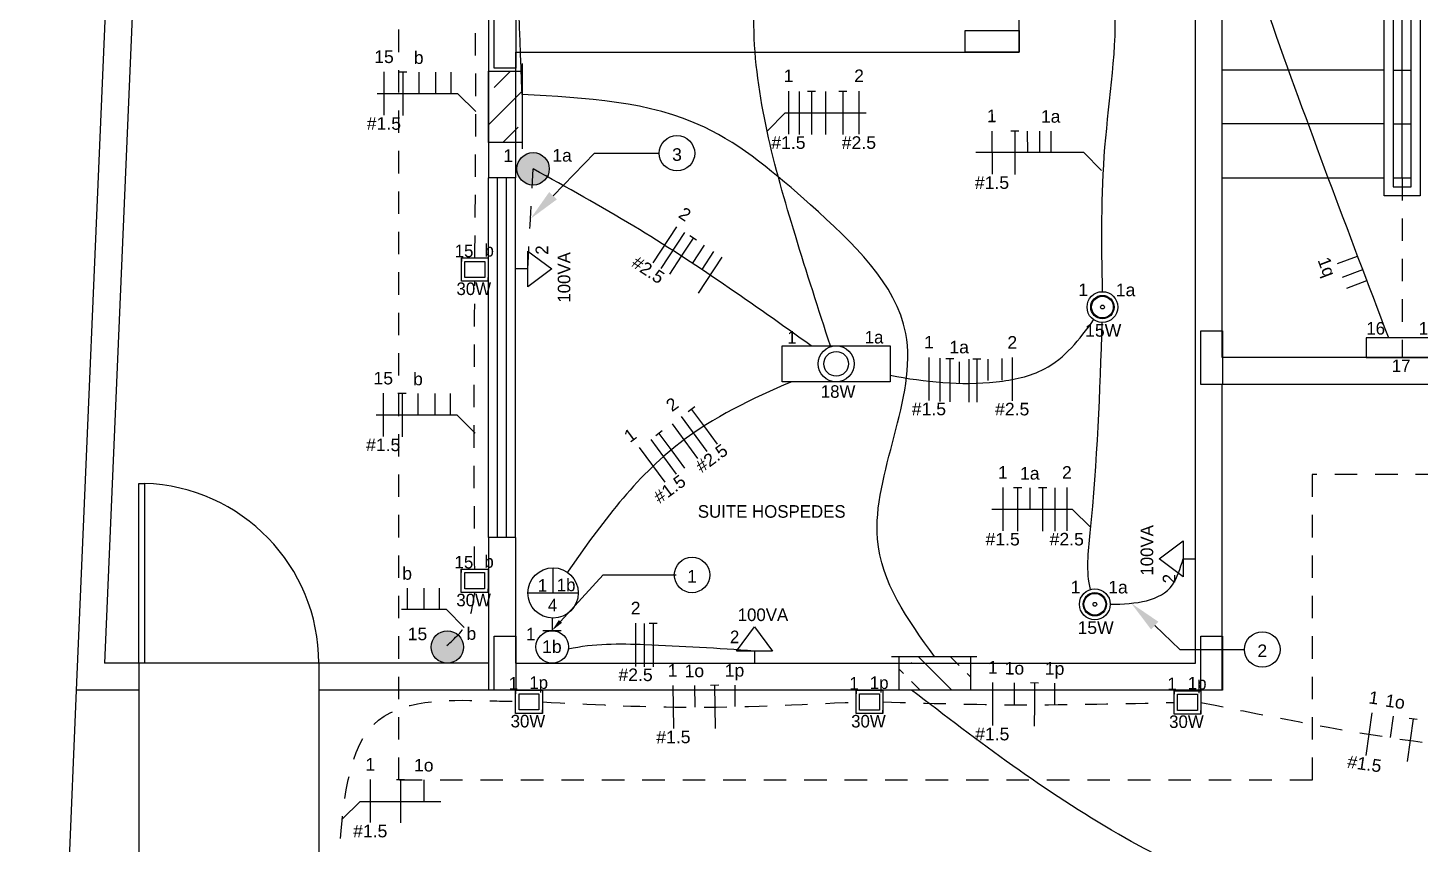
# Model space of a CAD drawing. Header units: metres. Extents: x 134.3 to 218.4, y -41.5 to 17.9.
# Drawn here: x 138.49 to 146.23, y -21.57 to -17.03 of the extents above; entities that cross this region are included whole.
import ezdxf
from ezdxf import colors
from ezdxf.entities.mleader import LeaderData, LeaderLine
from ezdxf.enums import TextEntityAlignment as Align
from ezdxf.math import Vec2, Vec3

# ---------------------------------------------------------------- set-up
doc = ezdxf.new("R2010")
doc.units = ezdxf.units.M
doc.header["$MEASUREMENT"] = 0
for name, pattern in [('DASHED2', [0.375, 0.25, -0.125]), ('HIDDEN', [9.524999999999999, 6.35, -3.175]), ('HIDDEN2', [0.1875, 0.125, -0.0625])]:
    doc.linetypes.add(name, pattern=pattern)
for name, color, linetype in [('A-ALVENARIA', 252, 'Continuous'), ('A-esquadrias', 253, 'Continuous'), ('A-projeção', 253, 'HIDDEN'), ('A-TEXTO', 7, 'Continuous'), ('DIAGRAMA UNIFILAR', 6, 'Continuous'), ('ELETRICA', 2, 'Continuous'), ('ELETRODUTO', 4, 'Continuous')]:
    doc.layers.add(name, color=color, linetype=linetype)
doc.styles.add('T1', font='arial.ttf')

# ---------------------------------------------------------------- blocks, each defined once
blk = doc.blocks.new('P12X30V')
at = {"layer": 'A-ALVENARIA'}
for p, q in [((-0.05999999999949068, 0.1500000000000909), (0.06000000000040018, 0.1500000000000909)), ((-0.05999999999949068, -0.1500000000000909), (-0.05999999999949068, 0.1500000000000909)), ((0.06000000000040018, 0.1500000000000909), (0.06000000000040018, -0.1500000000000909)), ((0.06000000000040018, -0.1500000000000909), (-0.05999999999949068, -0.1500000000000909))]:
    blk.add_line(p, q, dxfattribs=at)
blk = doc.blocks.new('ARANDELA ITAIM DIRETA')
at = {"layer": 'ELETRICA'}
for p, q in [((0.2000000000000171, 0.1100000000000003), (-0.1999999999999886, 0.1100000000000003)), ((-0.1999999999999886, 0.1100000000000003), (-0.1999999999999886, 0)), ((0.2000000000000171, 0), (0.2000000000000171, 0.1100000000000003)), ((-0.1999999999999886, 0), (0.2000000000000171, 0))]:
    blk.add_line(p, q, dxfattribs=at)
blk.add_attdef('RETORNO', text='', height=0.07).set_placement((0.19692346826286, 0.128156601265605), align=Align.RIGHT)
blk.add_attdef('CIRCUITO', (-0.1993045946244132, 0.128156601265605), '', height=0.07)
blk.add_attdef('POTENCIA', text='', height=0.07).set_placement((-0.005606448151752379, -0.0805733964682459), align=Align.CENTER)
blk = doc.blocks.new('REFLETOR HOLOFOTE')
at = {"layer": 'ELETRICA'}
for p, q in [((-0.07499999999998863, 0.1300000000000026), (0.07500000000001705, 0.1300000000000026)), ((-0.07499999999998863, 0), (-0.07499999999998863, 0.1300000000000026)), ((-0.07499999999998863, 0.1300000000000026), (-0.07499999999998863, 0.110000000000003)), ((-0.0549999999999784, 0.110000000000003), (0.05500000000000682, 0.110000000000003)), ((-0.0549999999999784, 0.02000000000000313), (-0.05500000000000682, 0.110000000000003)), ((0.05500000000000682, 0.110000000000003), (0.05500000000000682, 0.02000000000000313)), ((0.07500000000001705, 0.1300000000000026), (0.07500000000001705, 0)), ((0.07500000000001705, 0.1300000000000026), (0.07500000000001705, 0.110000000000003)), ((-0.07499999999998863, 0), (-0.07499999999998863, 0.02000000000000313)), ((0.07500000000001705, 0), (-0.07499999999998863, 0)), ((0.05500000000000682, 0.02000000000000313), (-0.0549999999999784, 0.02000000000000313)), ((0.07500000000001705, 0), (0.07500000000001705, 0.02000000000000313))]:
    blk.add_line(p, q, dxfattribs=at)
blk.add_attdef('RETORNO', text='', height=0.07).set_placement((0.106001681988777, 0.1371687631710776), align=Align.RIGHT)
blk.add_attdef('CIRCUITO', (-0.1120701437672267, 0.1334416269823738), '', height=0.07)
blk.add_attdef('POTENCIA', text='', height=0.07).set_placement((-0.005928180308698572, -0.07714158448719954), align=Align.CENTER)
blk = doc.blocks.new('TOMADA BAIXA')
at = {"layer": 'ELETRICA', "color": 3}
for p, q in [((-0.09974938848313286, 0.06773035395650595), (0.0002649934379519436, 0.2015772402855589)), ((0.0002649934379519436, 0.2015772402855589), (0.09974938848225179, 0.06773035395650595)), ((0.09974938848225179, 0.06773035395650595), (-0.09974938848313286, 0.06773035395650595)), ((0, 0.06773035395650595), (0, 0))]:
    blk.add_line(p, q, dxfattribs=at)
at = {"color": 3}
blk.add_attdef('POTENCIA', text='', height=0.07, dxfattribs=at).set_placement((0.04711942302499805, 0.2344579187453812), align=Align.CENTER)
blk.add_attdef('CIRCUITO', text='', height=0.07, dxfattribs=at).set_placement((-0.0844135197800382, 0.1113103546743834), align=Align.RIGHT)
blk = doc.blocks.new('ARANDELA PIPE')
blk.add_line((0.0754888453522881, 0.05796103639751499), (0.07550200720044646, 0.198855621875548))
at = {"layer": 'ELETRICA'}
for p, q in [((0.2154509174406912, 0.05783316117198022), (-0.06447325044886922, 0.05786247524746831)), ((0.1195050743717493, -0.1510229007232153), (0.01785753983933115, -0.1510229007232153)), ((0.06941862592316762, -0.08094460601774765), (0.06941862592316762, -0.1510229007232153))]:
    blk.add_line(p, q, dxfattribs=at)
blk.add_circle((0.0754889425990939, 0.05888965961832958), 0.1399659622569968, dxfattribs=at)
for tag, p in [('CIRCUITO', (0.0167018470271083, 0.0657455821969919)), ('RETORNO', (0.1478538591619802, 0.0686163668323748)), ('POTENCIA', (0.07268269619304513, -0.04364572888141849))]:
    blk.add_attdef(tag, text='', height=0.07).set_placement(p, align=Align.CENTER)
blk = doc.blocks.new('INTERRUPTOR SIMPLES UMA SEÇÃO')
at = {"layer": 'ELETRICA', "color": 3}
blk.add_circle((0.0579703026845948, -0.0001144189579748156), 0.09038497001393164, dxfattribs=at)
at = {"layer": 'ELETRICA', "color": 3, "style": 'T1'}
blk.add_attdef('CIRCUITO', text='', height=0.07, dxfattribs=at).set_placement((-0.03409850353836119, 0.03627445927574735), align=Align.RIGHT)
blk.add_attdef('RETORNO', text='', height=0.07, dxfattribs=at).set_placement((0.0562332305185671, -0.03342248578538387), align=Align.CENTER)
blk = doc.blocks.new('PANDORA 1C')
at = {"layer": 'ELETRICA'}
for centre, radius in [((-0.0004069373287336475, 8.39260115981233e-06), 0.08566511403198339), ((-0.0004069373287336475, 8.39260115981233e-06), 0.06507261782051077), ((-0.0004069373287336475, 8.39260115981233e-06), 0.06052334314590212), ((0, 0), 0.01058649644693766)]:
    blk.add_circle(centre, radius, dxfattribs=at)
at = {"style": 'T1'}
blk.add_attdef('CIRCUITO', text='', height=0.07, dxfattribs=at).set_placement((-0.0802396336511322, 0.06097256485399496), align=Align.RIGHT)
blk.add_attdef('RETORNO', (0.07402495489171601, 0.06046307500142578), '', height=0.07, dxfattribs=at)
blk.add_attdef('POTENCIA', text='', height=0.07, dxfattribs=at).set_placement((0.003957231896949853, -0.1648370230679106), align=Align.CENTER)
blk = doc.blocks.new('LUMINARIA PLAFON')
at = {"layer": 'ELETRICA'}
blk.add_lwpolyline([(-0.2999999999997272, 0.1000000000000227), (0.3000000000001819, 0.1000000000000227), (0.3000000000001819, -0.0999999999999659), (-0.2999999999997272, -0.0999999999999659), (-0.2999999999997272, 0.1000000000000227)], dxfattribs=at)
for radius in [0.0999999999999659, 0.06847652077635757]:
    blk.add_circle((0, 0), radius, dxfattribs=at)
blk.add_attdef('CIRCUITO', (-0.2721067512004853, 0.1123591866424747), '', height=0.07)
blk.add_attdef('RETORNO', text='', height=0.07).set_placement((0.2627090291817793, 0.1132126422061166), align=Align.RIGHT)
blk.add_attdef('POTENCIA', text='', height=0.07).set_placement((0.01066348969331088, -0.1890586066101363), align=Align.CENTER)
blk = doc.blocks.new('INTERRUTOR PARALELO')
h = blk.add_hatch(color=3)
h.dxf.hatch_style = 1
h.paths.add_polyline_path([(-0.08990432837336129, 0.05797033665575624, 1), (0.0900956716266387, 0.05797033665575624, 1)])
at = {"layer": 'ELETRICA', "color": 3}
blk.add_circle((9.567162663870477e-05, 0.05797033665575624), 0.09, dxfattribs=at)
at = {"color": 3, "style": 'T1'}
blk.add_attdef('CIRCUITO', text='', height=0.07, dxfattribs=at).set_placement((-0.1115316355115885, 0.0962458779891559), align=Align.RIGHT)
blk.add_attdef('RETORNO', (0.1066648341840718, 0.09808434907999902), '', height=0.07, dxfattribs=at)
blk = doc.blocks.new('APOIO UNIFILAR')
at = {"layer": 'DIAGRAMA UNIFILAR'}
for p, q in [((0, 0), (0.09899494936610154, 0.0989949493661122)), ((0.09899494936610154, 0.0989949493661122), (0.5489949493661186, 0.0989949493661122))]:
    blk.add_line(p, q, dxfattribs=at)
blk = doc.blocks.new('CONDUTOR FASE')
at = {"layer": 'DIAGRAMA UNIFILAR'}
blk.add_line((0, 0.1200000000000045), (0, -0.1200000000000045), dxfattribs=at)
blk = doc.blocks.new('CONDUTOR TERRA')
at = {"layer": 'DIAGRAMA UNIFILAR'}
for p, q in [((0.02250000000000796, 0.1200000000000045), (-0.02250000000000796, 0.1200000000000045)), ((0, 0.1200000000000045), (0, 0)), ((0, 0), (0, -0.1200000000000045))]:
    blk.add_line(p, q, dxfattribs=at)
blk = doc.blocks.new('RETORNO PARALELO INTERMEDIARIO')
at = {"layer": 'DIAGRAMA UNIFILAR'}
blk.add_line((0, 0.1200000000000045), (0, 0), dxfattribs=at)
blk = doc.blocks.new('RETORNO LAMPADA')
at = {"layer": 'DIAGRAMA UNIFILAR'}
blk.add_line((0, 0.1199999084725256), (0, -9.152747892926527e-08), dxfattribs=at)
at = {"layer": 'DIAGRAMA UNIFILAR', "style": 'T1'}
blk.add_attdef('RETORNO', text='', height=0.07, dxfattribs=at).set_placement((0.0001152021416939153, 0.1664967259077362), align=Align.CENTER)
blk = doc.blocks.new('FASE CIRCUITO')
blk.add_line((-0.0006595381719769478, 0.1217348390714454), (-0.0006595381719769478, -0.1182651609285637))
at = {"style": 'T1'}
blk.add_attdef('SEÇÃO', text='', height=0.07, dxfattribs=at).set_placement((-0.0009994579024756867, -0.2000321175484542), align=Align.CENTER)
at = {"layer": 'DIAGRAMA UNIFILAR', "style": 'T1'}
blk.add_attdef('CIRCUITO', text='', height=0.07, dxfattribs=at).set_placement((-0.0003894223512865835, 0.1712448159555833), align=Align.CENTER)
blk = doc.blocks.new('APOIO PEQUENO UNIFILAR')
at = {"layer": 'DIAGRAMA UNIFILAR'}
for p, q in [((0, 0), (0.09899494936610154, 0.0989949493661122)), ((0.09899494936610154, 0.0989949493661122), (0.34899494936613, 0.0989949493661122))]:
    blk.add_line(p, q, dxfattribs=at)
blk = doc.blocks.new('APOIO ESTENDIDO')
at = {"layer": 'DIAGRAMA UNIFILAR'}
for p, q in [((-0.02140556944197958, 0.02140556944197728), (0.07758937992412197, 0.1204005188080895)), ((0.07758937992412197, 0.1204005188080895), (0.6775893799241447, 0.1204005188080894))]:
    blk.add_line(p, q, dxfattribs=at)
blk = doc.blocks.new('detalhe')
at = {"layer": 'DIAGRAMA UNIFILAR'}
blk.add_circle((0.09863945285275122, 0), 0.09863945285276156, dxfattribs=at)
at = {"layer": 'DIAGRAMA UNIFILAR', "style": 'T1'}
blk.add_attdef('NUMERO', text='', height=0.07, dxfattribs=at).set_placement((0.09863945285275122, -0.04223514421899588), align=Align.CENTER)
blk = doc.blocks.new('TELECOM')
at = {"layer": 'ELETRICA'}
h = blk.add_hatch(dxfattribs=at)
h.set_pattern_fill('ANSI33', color=256)
h.set_pattern_definition([(45, (-139.9911988567435, 0.4929008362532414), (-0.1767766952966369, 0.1767766952966369), []), (45, (-139.8144221617435, 0.4929008362532414), (-0.1767766952966369, 0.1767766952966369), [0.125, -0.0625])])
h.paths.add_polyline_path([(0.1865528566807484, 0.3958203079729401), (0, 0.3958203079729401), (0, 5.551115123125783e-17), (0.1865528566807484, -1.110223024625157e-16)])
for p, q in [((0, 0), (0, 0.3958203079729401)), ((0, 0.3958203079729401), (0.1881856718966333, 0.3958203079729401)), ((0.1865528566807484, 0.4392261563915838), (0.1865528566807484, -0.0361720894997859)), ((0.1846171270064474, -5.551115123125783e-17), (0, 0))]:
    blk.add_line(p, q, dxfattribs=at)

msp = doc.modelspace()

# ---------------------------------------------------------------- linework, layer by layer
msp.add_point((143.4043233607272, -20.56504958995049, 0.284))
at = {"layer": 'A-ALVENARIA'}
for p, q in [((139.7721766298354, 2.956554743111724, 0.284), (138.7600015530615, -20.71504958995058, 0.284)), ((141.0525905256908, -13.91504958995051, 0.284), (141.0525905256904, -17.86504958995044, 0.284)), ((145.1323574371194, -18.86504958995056, 0.284), (145.1323574371194, -15.46504958995058, 0.284)), ((146.1323574371194, -17.86504958995056, 0.284), (146.1323574371199, -15.46504958995058, 0.284)), ((144.9823574371189, -20.56504958995049, 0.284), (144.9823574371193, -15.61504958995056, 0.284)), ((144.0025905256911, -17.16504958995051, 0.284), (144.0025905256911, -16.9400495899506, 0.284)), ((141.2025905256905, -17.16504958995051, 0.284), (141.2025905256909, -17.86504958995033, 0.284)), ((141.2025905256905, -17.16504958995051, 0.284), (144.0025905256911, -17.16504958995051, 0.284)), ((146.03235743712, -17.26504958995031, 0.284), (145.1323574371199, -17.26504958995031, 0.284)), ((146.0823574371188, -17.26504958995031, 0.284), (146.1823574371201, -17.26504958995031, 0.284)), ((146.03235743712, -17.56504958995038, 0.284), (145.1323574371199, -17.56504958995026, 0.284)), ((146.0823574371188, -17.56504958995038, 0.284), (146.1823574371201, -17.56504958995038, 0.284)), ((141.20259052569, -17.86504958995044, 0.284), (141.0525905256904, -17.86504958995044, 0.284)), ((145.1323574371203, -17.86504958995056, 0.284), (146.03235743712, -17.86504958995056, 0.284)), ((146.0823574371179, -17.86504958995067, 0.284), (146.1823574371192, -17.86504958995067, 0.284)), ((147.1323574371194, -18.86504958995056, 0.284), (145.1323574371194, -18.86504958995056, 0.284)), ((148.7823574371195, -19.01504958995054, 0.284), (145.132357437119, -19.01504958995054, 0.284)), ((145.1323574371185, -20.71504958995058, 0.284), (145.1323574371194, -19.01504958995054, 0.284)), ((141.0525905256908, -19.86504958995044, 0.284), (141.0525905256913, -20.71504958995047, 0.284)), ((141.20259052569, -19.86504958995044, 0.284), (141.0525905256899, -19.86504958995044, 0.284)), ((141.2025905256905, -19.86504958995033, 0.284), (141.2025905256905, -20.56504958995038, 0.284)), ((139.1086113156743, -20.5650495899506, 0.284), (138.9165524716045, -20.5650495899506, 0.284)), ((139.1086113156743, -20.56504958995049, 0.284), (138.9165524716045, -20.56504958995049, 0.284)), ((139.1086113156743, -20.5650495899506, 0.284), (139.1086113156743, -27.01504958995054, 0.284)), ((139.1086113156743, -20.56504958995049, 0.284), (139.1086113156743, -27.01504958995042, 0.284)), ((141.0525905256908, -20.5650495899506, 0.284), (140.1086113156748, -20.5650495899506, 0.284)), ((140.1086113156743, -20.56504958995072, 0.284), (140.1086113156743, -27.01504958995054, 0.284)), ((141.0525905256908, -20.56504958995049, 0.284), (140.1086113156748, -20.56504958995049, 0.284)), ((140.1086113156743, -20.5650495899506, 0.284), (140.1086113156743, -27.01504958995042, 0.284)), ((141.2025905256905, -20.56504958995049, 0.284), (144.9823574371193, -20.56504958995049, 0.284)), ((138.7600015530615, -20.71504958995058, 0.284), (138.4906196010001, -27.01504958995054, 0.284)), ((138.7600015530615, -20.71504958995047, 0.284), (138.4906196010001, -27.01504958995042, 0.284)), ((139.1086113156743, -20.71504958995058, 0.284), (138.7600015530615, -20.71504958995058, 0.284)), ((139.1086113156743, -20.71504958995047, 0.284), (138.7600015530615, -20.71504958995047, 0.284)), ((145.132357437119, -20.71504958995058, 0.284), (140.1086113156743, -20.71504958995058, 0.284)), ((145.132357437119, -20.71504958995047, 0.284), (140.1086113156743, -20.71504958995047, 0.284))]:
    msp.add_line(p, q, dxfattribs=at)
at = {"layer": 'A-ALVENARIA', "elevation": 0.284}
msp.add_lwpolyline([(154.9102648051461, -16.51504958995054), (154.1415440552427, 2.81110786192653), (139.9159017833535, 2.806600276819609), (138.9165524716045, -20.5650495899506)], dxfattribs=at)
at = {"layer": 'A-esquadrias'}
for p, q in [((141.0525905256895, -19.86504958995044, 0.284), (141.0525905256913, -17.86504958995044, 0.284)), ((141.1025905256901, -19.86504958995044, 0.284), (141.102590525691, -17.86504958995044, 0.284)), ((141.1525905256903, -19.86504958995044, 0.284), (141.1525905256908, -17.86504958995044, 0.284)), ((141.2025905256905, -19.86504958995044, 0.284), (141.20259052569, -17.86504958995044, 0.284)), ((139.1086113156743, -19.56504958995049, 0.284), (139.1386113156745, -19.56504958995049, 0.284)), ((139.1086113156743, -20.56504958995049, 0.284), (139.1086113156743, -19.56504958995049, 0.284)), ((139.1386113156745, -19.56504958995049, 0.284), (139.1386113156745, -20.56504958995049, 0.284)), ((140.1086113156743, -20.56504958995049, 0.284), (139.1086113156743, -20.56504958995049, 0.284))]:
    msp.add_line(p, q, dxfattribs=at)
at = {"layer": 'A-esquadrias', "elevation": 0.284}
msp.add_lwpolyline([(146.0823574371197, -15.46504958995058), (146.0823574371197, -17.91504958995063), (146.1823574371192, -17.91504958995063), (146.1823574371192, -15.46504958995058), (146.2323574371193, -15.46504958995058), (146.2323574371198, -17.96504958995058), (146.0323574371191, -17.96504958995058), (146.0323574371195, -15.46504958995058), (146.0823574371197, -15.46504958995058)], dxfattribs=at)
at = {"layer": 'A-esquadrias'}
msp.add_arc((139.1078016521596, -20.56538496355881, 0.284), 1.000809719706001, 0.01919994610384966, 88.23588580800566, dxfattribs=at)
at = {"layer": 'A-projeção', "linetype": 'HIDDEN2'}
msp.add_line((146.1323574371194, -17.86504958995056, 0.284), (146.1323574371194, -18.86504958995056, 0.284), dxfattribs=at)
at = {"layer": 'A-projeção', "linetype": 'HIDDEN2', "elevation": 0.284}
msp.add_lwpolyline([(153.2823574371204, -22.51504958995065), (148.1323574371226, -22.51504958995065), (148.1323574371226, -19.51504958995065), (145.632357437119, -19.51504958995065), (145.632357437119, -21.21504958995047), (140.5525905256899, -21.21504958995047), (140.5525905256899, -13.41504958995029), (140.7385923497376, -13.41504958995029), (140.7385923497376, -9.065049589950831), (153.2823574371204, -9.065049589950831)], dxfattribs=at)
at = {"layer": 'ELETRICA', "color": 3, "linetype": 'DASHED2'}
msp.add_spline([(139.421743968725, -27.22784243148828, 0.284), (146.6848528429527, -19.51504958995065, 0.284), (146.6823574371205, -16.36504958995047, 0.284), (147.9141161332415, -14.96257696415773, 0.284), (148.1385304546508, -14.72724254512944, 0.284), (148.6903764335608, -14.60254912827742)], degree=3, dxfattribs=at)
at = {"layer": 'ELETRODUTO', "color": 1}
for points in [[(141.2391433823712, -17.40172782006559, 0.2839999999999847), (141.2025905256911, -16.20349563079374, 0.2839999999999918), (141.2031990298737, -15.3528324658167, 0.284), (141.2666269932397, -14.17356979339885), (141.3549857896041, -13.27882747683608, 0.284), (141.3273736657402, -12.6920159793535), (141.3273736657402, -12.27637107659428, 0.284)], [(143.5318035433529, -20.52849673326972, 0.2839999999999998), (143.2147007381536, -19.8739504086129), (143.3721666568208, -18.73039243575155), (142.8419006810564, -18.01439863069706), (142.2533622084575, -17.5836369142921), (141.2391433823712, -17.40172782006559, 0.2839999999999847)], [(154.9588782964788, -28.63539066678675), (148.8409786854178, -23.86116580996983, 0.284), (146.9733535965615, -22.60486190388517, 0.284), (144.5548994382243, -21.51628563634333), (143.4043233607272, -20.71504958995058, 0.2839999999999999)]]:
    msp.add_spline(points, degree=3, dxfattribs=at)
at = {"layer": 'ELETRODUTO'}
msp.add_spline([(146.0559951284921, -18.75062126151067, 0.284), (145.3941884828234, -16.96504958995038, 0.284), (145.1869371000038, -15.96599181992454, 0.284), (145.1869462210696, -15.96583615112559, 0.284)], degree=3, dxfattribs=at)
for points, knots in [([(142.9529314081051, -18.79953419624354, 0.284), (142.8870400631512, -18.59617979777039, 0.284), (142.6999212030819, -18.0144755460385, 0.2839999999999999), (142.4768152825796, -17.20590652235608, 0.284), (142.5495777091969, -16.6028258338327, 0.284), (142.5778411863475, -16.39626794668847, 0.284)], [0.1054747253583841, 0.1054747253583841, 0.1054747253583841, 0.1054747253583841, 0.7488027780124629, 1.942232396274539, 2.563521212762204, 2.563521212762204, 2.563521212762204, 2.563521212762204]), ([(144.5310366883364, -16.86787775347355, 0.284), (144.5496922873224, -17.14292496527961, 0.284), (144.4524811383181, -17.68553832799266, 0.284), (144.4595583541207, -18.22967434776283, 0.284), (144.4641815496945, -18.49799016603176, 0.284)], [0.08550511086112408, 0.08550511086112408, 0.08550511086112408, 0.08550511086112408, 0.912773811309902, 1.717323981765614, 1.717323981765614, 1.717323981765614, 1.717323981765614]), ([(142.8463783935353, -18.79953419624418, 0.284), (142.5235593969666, -18.56767108298981, 0.284), (142.0233080769834, -18.21500532025594, 0.284), (141.4879632605043, -17.91858185585922, 0.2839999999999999), (141.3000700226773, -17.81454430327827, 0.284)], [0.1709806462643937, 0.1709806462643937, 0.1709806462643937, 0.1709806462643937, 1.361764358248165, 2.005710798394394, 2.005710798394394, 2.005710798394394, 2.005710798394394]), ([(143.285359356711, -18.96337550825221, 0.284), (143.4799074261995, -18.99963656828444, 0.284), (143.7678014940027, -19.03134121733419, 0.284), (144.1962645195182, -18.94192524951931, 0.284), (144.3387857283759, -18.76497886046026, 0.284), (144.4169431970684, -18.65409026012858, 0.284)], [0.3044558769107847, 0.3044558769107847, 0.3044558769107847, 0.3044558769107847, 0.8954549141422252, 1.173408865101266, 1.562765931507527, 1.562765931507527, 1.562765931507527, 1.562765931507527]), ([(144.4629532811622, -18.66926373133012, 0.284), (144.4505365969401, -19.0559870079052, 0.2839999999999999), (144.4324950209086, -19.54771948198325, 0.284), (144.372358995985, -20.05432957842653, 0.284), (144.3976356758237, -20.15565951111247, 0.2839999999999999)], [0.0864826014417331, 0.0864826014417331, 0.0864826014417331, 0.0864826014417331, 1.258224213416979, 1.57395323142649, 1.57395323142649, 1.57395323142649, 1.573953231426523]), ([(142.7383812404255, -18.99953419624397, 0.284), (142.5157123488497, -19.09301031681455, 0.284), (142.0128984565973, -19.33621507234681, 0.284), (141.6767845813295, -19.79019342993669, 0.284), (141.4909515613844, -20.05916905872311, 0.284)], [0.2609888850229046, 0.2609888850229046, 0.2609888850229046, 0.2609888850229046, 0.9731935724713571, 1.930243038688509, 1.930243038688509, 1.930243038688509, 1.930243038688509]), ([(144.5091181666929, -20.23737109546411, 0.284), (144.6543187051218, -20.23576196619435, 0.284), (144.8448069387298, -20.21540363527255, 0.284), (144.8987002839446, -20.03702224770715, 0.284), (144.9146270831624, -19.98430619282824, 0.284)], [0.07217610117049131, 0.07217610117049131, 0.07217610117049131, 0.07217610117049131, 0.4445506455214808, 0.600760130634531, 0.600760130634531, 0.600760130634531, 0.600760130634531]), ([(142.5310066517722, -20.49731923599398, 0.284), (142.327596825404, -20.48323427551942, 0.284), (141.981470252075, -20.46131005348217, 0.284), (141.637422224634, -20.45504596643971, 0.2839999999999999), (141.4956239164026, -20.4874692450329, 0.284)], [0, 0, 0, 0, 0.6104053080566058, 1.038678914346281, 1.038678914346281, 1.038678914346281, 1.038678914346281])]:
    msp.add_open_spline(points, degree=3, knots=knots, dxfattribs=at)
at = {"layer": 'ELETRODUTO', "linetype": 'HIDDEN2'}
for points in [[(140.9760930990285, -18.30967386060947, 0.284), (140.9810819021012, -17.44595785088471, 0.284), (140.9766629256715, -16.68275968956203, 0.284)], [(141.2703208796466, -18.37146153532154, 0.284), (141.3000700226773, -17.81454430327827, 0.284)], [(140.9752726334654, -20.04132866374459, 0.284), (140.9726908039933, -19.44812729195928, 0.284), (140.9760930990285, -18.43967386060947, 0.284)], [(140.8206114151529, -20.46679998572983, 0.284), (140.9349690169022, -20.33624549783121, 0.284), (140.9752726334654, -20.17132866374459, 0.284)], [(141.3522440063999, -20.78022112350586, 0.284), (142.1386736845758, -20.80984582668039, 0.284), (143.0955744144727, -20.78061362579643, 0.284)], [(143.2455744144727, -20.78061362579643, 0.284), (144.0039537385459, -20.79635865709238, 0.284), (144.8637288202277, -20.78317397691739, 0.284)]]:
    msp.add_spline(points, degree=3, dxfattribs=at)
for points, knots in [([(140.2076320726629, -21.76505268954847, 0.284), (140.2373280633284, -21.51146913713293, 0.284), (140.2373864075912, -20.77324600068043, 0.284), (140.8318134297913, -20.76738601772699, 0.2839999999999999), (141.0879646734579, -20.77519930050204, 0.284), (141.2022440063999, -20.777074838282, 0.284)], [0.08088213684670796, 0.08088213684670796, 0.08088213684670796, 0.08088213684670796, 0.8062716177666981, 1.46064082625563, 1.611631327759563, 1.611631327759563, 1.611631327759563, 1.611631327759563]), ([(145.0137288202277, -20.78317397691739, 0.284), (145.4324749994583, -20.86790450175653, 0.2839999999999999), (146.1266107304433, -21.00835828429378, 0.284), (146.831732818717, -21.06951534055773, 0.284), (147.1116413408629, -21.09262182194374, 0.284)], [0, 0, 0, 0, 1.280223357774668, 2.12216569451649, 2.12216569451649, 2.12216569451649, 2.12216569451649])]:
    msp.add_open_spline(points, degree=3, knots=knots, dxfattribs=at)

# ---------------------------------------------------------------- block references
at = {"layer": 'A-ALVENARIA'}
for p in [(141.1431990298769, -17.1050495892141, 0.284), (145.0729659413145, -18.86504958921341, 0.284), (141.1431990298851, -20.56504958921414, 0.284), (145.0729659413136, -20.56504958921414, 0.284)]:
    msp.add_blockref('P12X30V', p, dxfattribs=at)
at = {"layer": 'A-ALVENARIA', "rotation": 269.9999999999999}
msp.add_blockref('P12X30V', (143.8531990298843, -17.1050495892141, 0.284), dxfattribs=at)
at = {"layer": 'DIAGRAMA UNIFILAR'}
for name, p, values in [('FASE CIRCUITO', (140.4713759168539, -17.39722313430507, 0.2839999999999999), {'CIRCUITO': '15', 'SEÇÃO': '#1.5'}), ('RETORNO LAMPADA', (140.6638207553069, -17.39722313430507, 0.2839999999999999), {'RETORNO': 'b'}), ('FASE CIRCUITO', (142.7208187120501, -17.50347267087724, 0.284), {'CIRCUITO': '1', 'SEÇÃO': '#1.5'}), ('FASE CIRCUITO', (143.1126029143846, -17.50347267087724, 0.284), {'CIRCUITO': '2', 'SEÇÃO': '#2.5'}), ('detalhe', (142.0013784638128, -17.7278472231914, 0.284), {'NUMERO': '3'}), ('FASE CIRCUITO', (143.5019039015361, -18.98533570577612, 0.284), {'CIRCUITO': '1', 'SEÇÃO': '#1.5'}), ('RETORNO LAMPADA', (143.6689089935321, -19.00766828914933, 0.284), {'RETORNO': '1a'}), ('FASE CIRCUITO', (143.9648953667584, -18.98641736716976, 0.284), {'CIRCUITO': '2', 'SEÇÃO': '#2.5'}), ('FASE CIRCUITO', (140.4673140491749, -19.18531319094726, 0.284), {'CIRCUITO': '15', 'SEÇÃO': '#1.5'}), ('RETORNO LAMPADA', (140.6597588876279, -19.18531319094726, 0.284), {'RETORNO': 'b'}), ('FASE CIRCUITO', (143.9120624426086, -19.71007238816691, 0.284), {'CIRCUITO': '1', 'SEÇÃO': '#1.5'}), ('RETORNO LAMPADA', (144.061584246512, -19.71007238816691, 0.284), {'RETORNO': '1a'}), ('FASE CIRCUITO', (144.2683452164187, -19.71007238816691, 0.284), {'CIRCUITO': '2', 'SEÇÃO': '#2.5'}), ('RETORNO LAMPADA', (140.5994440662525, -20.26716497255059, 0.284), {'RETORNO': 'b'}), ('FASE CIRCUITO', (141.8705997496876, -20.46466109397496, 0.2839999999999999), {'CIRCUITO': '2', 'SEÇÃO': '#2.5'}), ('FASE CIRCUITO', (140.3953646529208, -21.33400988013818, 0.284), {'CIRCUITO': '1', 'SEÇÃO': '#1.5'}), ('RETORNO LAMPADA', (140.6920133220242, -21.33400988013818, 0.284), {'RETORNO': '1o'})]:
    msp.add_blockref(name, p, dxfattribs=at).add_auto_attribs(values)
for name, p in [('TELECOM', (141.0525905256904, -17.66713943596397, 0.284)), ('CONDUTOR TERRA', (140.5752976860253, -17.39722313430507, 0.2839999999999999)), ('RETORNO PARALELO INTERMEDIARIO', (140.7570788498788, -17.39722313430507, 0.2839999999999999)), ('RETORNO PARALELO INTERMEDIARIO', (140.8428902227247, -17.39722313430507, 0.2839999999999999)), ('CONDUTOR TERRA', (140.5712358183463, -19.18531319094726, 0.284)), ('RETORNO PARALELO INTERMEDIARIO', (140.7530169821998, -19.18531319094726, 0.284)), ('RETORNO PARALELO INTERMEDIARIO', (140.8388283550457, -19.18531319094726, 0.284)), ('RETORNO PARALELO INTERMEDIARIO', (140.6927021608244, -20.26716497255059, 0.284)), ('RETORNO PARALELO INTERMEDIARIO', (140.7785135336703, -20.26716497255059, 0.284)), ('CONDUTOR TERRA', (140.5627239535578, -21.33400988013818, 0.284)), ('APOIO UNIFILAR', (140.2387290041917, -21.4330048295043, 0.284))]:
    msp.add_blockref(name, p, dxfattribs=at)
at = {"layer": 'DIAGRAMA UNIFILAR', "xscale": -1}
for name, p in [('APOIO UNIFILAR', (140.9810737992449, -17.49621808367117, 0.2839999999999999)), ('APOIO ESTENDIDO', (144.4398162743644, -17.84492573453619, 0.284)), ('APOIO UNIFILAR', (140.9770119315659, -19.28430814031336, 0.284)), ('APOIO PEQUENO UNIFILAR', (140.9166971101905, -20.36615992191669, 0.284))]:
    msp.add_blockref(name, p, dxfattribs=at)
at = {"layer": 'DIAGRAMA UNIFILAR'}
for name, p, rotation, values in [('FASE CIRCUITO', (143.8517962350827, -17.72625653917182, 0.284), 0.3033014397901374, {'CIRCUITO': '1', 'SEÇÃO': '#1.5'}), ('RETORNO LAMPADA', (144.1788696700078, -17.72452512420189, 0.284), 0.3033014397901374, {'RETORNO': '1a'}), ('FASE CIRCUITO', (142.0314315604693, -18.23957719358321, 0.2839999999999999), 326.6748753539973, {'CIRCUITO': '2', 'SEÇÃO': '#2.5'}), ('FASE CIRCUITO', (142.1957617537382, -19.29104008900302, 0.284), 36.32918490260554, {'CIRCUITO': '2', 'SEÇÃO': '#2.5'}), ('FASE CIRCUITO', (141.9621922514106, -19.4627971861464, 0.284), 36.32918490260554, {'CIRCUITO': '1', 'SEÇÃO': '#1.5'}), ('FASE CIRCUITO', (142.0789365096355, -20.8109471714837, 0.284), 0.730613829241285, {'CIRCUITO': '1', 'SEÇÃO': '#1.5'}), ('RETORNO LAMPADA', (142.1988266262811, -20.80941829578057, 0.284), 0.730613829241285, {'RETORNO': '1o'}), ('RETORNO LAMPADA', (142.4223510436569, -20.80656784354694, 0.284), 0.730613829241285, {'RETORNO': '1p'}), ('FASE CIRCUITO', (143.855152461614, -20.79393857081321, 0.2839999999999999), 359.667019408585, {'CIRCUITO': '1', 'SEÇÃO': '#1.5'}), ('RETORNO LAMPADA', (143.9750503014199, -20.79463537786295, 0.2839999999999999), 359.667019408585, {'RETORNO': '1o'}), ('RETORNO LAMPADA', (144.1985891179388, -20.79593451238858, 0.2839999999999999), 359.667019408585, {'RETORNO': '1p'}), ('FASE CIRCUITO', (145.9465868774527, -20.96158920635505, 0.284), 352.0242767375753, {'CIRCUITO': '1', 'SEÇÃO': '#1.5'}), ('RETORNO LAMPADA', (146.0653269445132, -20.97822573257513, 0.284), 352.0242767375753, {'RETORNO': '1o'})]:
    msp.add_blockref(name, p, dxfattribs=dict(at, rotation=rotation)).add_auto_attribs(values)
ref = msp.add_blockref('RETORNO LAMPADA', (145.8847595329686, -18.29967120585508, 0.284), dxfattribs=dict(at, rotation=110.7457078439444))
ref.add_attrib('RETORNO', '1q', dxfattribs={"height": 0.07000000000000002, "rotation": 290.7457078439444, "style": 'T1'}).set_placement((145.6801764536571, -18.37315955739291, 0.284), align=Align.CENTER)
for name, p, rotation in [('RETORNO PARALELO INTERMEDIARIO', (145.913180314237, -18.37470354072985, 0.284), 110.7457078439444), ('RETORNO PARALELO INTERMEDIARIO', (145.9362970645311, -18.43573295905941, 0.284), 110.7457078439444), ('CONDUTOR TERRA', (142.3109282535034, -20.80798874129404, 0.284), 0.730613829241285), ('CONDUTOR TERRA', (144.0871591500787, -20.7952869178424, 0.2839999999999999), 359.667019408585), ('CONDUTOR TERRA', (146.1763532334718, -20.99378149073752, 0.284), 352.0242767375753)]:
    msp.add_blockref(name, p, dxfattribs=dict(at, rotation=rotation))
at = {"layer": 'DIAGRAMA UNIFILAR', "color": 7, "true_color": 0xffffff}
for p, values in [((142.0851915351437, -20.07432923252645, 0.284), {'NUMERO': '1'}), ((145.2560388250272, -20.48877731777662, 0.284), {'NUMERO': '2'})]:
    msp.add_blockref('detalhe', p, dxfattribs=at).add_auto_attribs(values)
at = {"layer": 'ELETRICA'}
for name, p in [('CONDUTOR FASE', (142.7785662490618, -17.50347267087724, 0.284)), ('CONDUTOR TERRA', (142.8479753271886, -17.50347267087724, 0.284)), ('CONDUTOR FASE', (142.9266981901156, -17.50347267087724, 0.284)), ('CONDUTOR TERRA', (143.0219734305974, -17.50347267087724, 0.284)), ('APOIO UNIFILAR', (142.6027032407495, -17.60246762024337, 0.284)), ('LUMINARIA PLAFON', (142.9853593567108, -18.89953419624356, 0.284)), ('CONDUTOR FASE', (143.5608528733044, -18.98832092937905, 0.284)), ('CONDUTOR TERRA', (143.617853725279, -18.9907522946965, 0.284)), ('CONDUTOR FASE', (143.7226803720449, -18.99344409920786, 0.284)), ('CONDUTOR TERRA', (143.7675862350394, -18.99367016191177, 0.284)), ('RETORNO PARALELO INTERMEDIARIO', (143.8283071894659, -18.99288268428017, 0.284)), ('RETORNO PARALELO INTERMEDIARIO', (143.9068139335617, -18.98970271022758, 0.284)), ('CONDUTOR TERRA', (143.994306691581, -19.71007238816691, 0.284)), ('CONDUTOR TERRA', (144.1331945581238, -19.71007238816691, 0.284)), ('CONDUTOR FASE', (144.201774906739, -19.71007238816691, 0.284)), ('CONDUTOR FASE', (141.9172141991021, -20.46466109397496, 0.2839999999999999)), ('CONDUTOR TERRA', (141.9674918175493, -20.46466109397496, 0.2839999999999999))]:
    msp.add_blockref(name, p, dxfattribs=at)
for name, p, rotation in [('CONDUTOR TERRA', (143.9786831080636, -17.72558484343653, 0.284), 0.3033014397901374), ('RETORNO PARALELO INTERMEDIARIO', (144.0482093699486, -17.72521679517034, 0.284), 0.3033014397901374), ('RETORNO PARALELO INTERMEDIARIO', (144.1158334937872, -17.72485881617284, 0.284), 0.3033014397901374), ('CONDUTOR FASE', (142.075704385234, -18.26868680262321, 0.2839999999999999), 326.6748753539973), ('CONDUTOR TERRA', (142.1235189415022, -18.30012511826686, 0.2839999999999999), 326.6748753539973), ('RETORNO PARALELO INTERMEDIARIO', (142.1847773418898, -18.34040283027594, 0.2839999999999999), 326.6748753539973), ('CONDUTOR FASE', (142.2841458249007, -18.40573811680265, 0.2839999999999999), 326.6748753539973), ('RETORNO PARALELO INTERMEDIARIO', (142.2375289019162, -18.37508725117709, 0.2839999999999999), 326.6748753539973), ('CONDUTOR TERRA', (142.2522466048222, -19.24950352725975, 0.284), 36.32918490260554), ('CONDUTOR TERRA', (142.0708707191706, -19.3828796542836, 0.284), 36.32918490260554), ('CONDUTOR FASE', (142.1435183904304, -19.32945764068391, 0.284), 36.32918490260554), ('CONDUTOR FASE', (142.0253431311183, -19.41635870992175, 0.284), 36.32918490260554)]:
    msp.add_blockref(name, p, dxfattribs=dict(at, rotation=rotation))
for name, p, values in [('INTERRUTOR PARALELO', (141.2999743510507, -17.87251463993402, 0.284), {'CIRCUITO': '1', 'RETORNO': '1a'}), ('REFLETOR HOLOFOTE', (140.9760930990285, -18.43967386060947, 0.284), {'CIRCUITO': '15', 'RETORNO': 'b', 'POTENCIA': '30W'}), ('PANDORA 1C', (144.4660899681585, -18.58365051317287, 0.284), {'CIRCUITO': '1', 'RETORNO': '1a', 'POTENCIA': '15W'}), ('LUMINARIA PLAFON', (142.9853593567108, -18.89953419624356, 0.284), {'CIRCUITO': '1', 'RETORNO': '1a', 'POTENCIA': '18W'}), ('ARANDELA ITAIM DIRETA', (146.1323574371194, -18.86504958995056, 0.284), {'CIRCUITO': '16', 'RETORNO': '1q', 'POTENCIA': '17'}), ('REFLETOR HOLOFOTE', (140.9752726334654, -20.17132866374459, 0.284), {'CIRCUITO': '15', 'RETORNO': 'b', 'POTENCIA': '30W'}), ('ARANDELA PIPE', (141.3357745378936, -20.2331251354853, 0.284), {'CIRCUITO': '1', 'RETORNO': '1b', 'POTENCIA': '4'}), ('PANDORA 1C', (144.4238599950445, -20.23735005938036, 0.284), {'CIRCUITO': '1', 'RETORNO': '1a', 'POTENCIA': '15W'}), ('TOMADA BAIXA', (142.5310066517722, -20.56504958995049, 0.284), {'POTENCIA': '100VA', 'CIRCUITO': '2'}), ('INTERRUTOR PARALELO', (140.8228813432038, -20.53323104886758, 0.284), {'CIRCUITO': '15', 'RETORNO': 'b'}), ('INTERRUPTOR SIMPLES UMA SEÇÃO', (141.348199939337, -20.47441330591232, 0.284), {'RETORNO': '1b', 'CIRCUITO': '1'}), ('REFLETOR HOLOFOTE', (141.2772440063999, -20.84522112350587, 0.284), {'CIRCUITO': '1', 'RETORNO': '1p', 'POTENCIA': '30W'}), ('REFLETOR HOLOFOTE', (143.1705744144726, -20.84561362579643, 0.284), {'CIRCUITO': '1', 'RETORNO': '1p', 'POTENCIA': '30W'}), ('REFLETOR HOLOFOTE', (144.9387288202277, -20.84817397691739, 0.284), {'CIRCUITO': '1', 'RETORNO': '1p', 'POTENCIA': '30W'})]:
    msp.add_blockref(name, p, dxfattribs=at).add_auto_attribs(values)
ref = msp.add_blockref('TOMADA BAIXA', (141.2025905256901, -18.37146153532154, 0.284), dxfattribs=dict(at, rotation=269.9999999999999))
ref.add_attrib('POTENCIA', '100VA', dxfattribs={"layer": '0', "color": 3, "height": 0.07, "rotation": 449.9999999999999}).set_placement((141.5070484444355, -18.41858095834652, 0.284), align=Align.CENTER)
ref.add_attrib('CIRCUITO', '2', dxfattribs={"layer": '0', "color": 3, "height": 0.07, "rotation": 449.9999999999999}).set_placement((141.3839008803645, -18.24038134887482, 0.284), align=Align.RIGHT)
at = {"layer": 'ELETRICA', "xscale": -1}
msp.add_blockref('APOIO UNIFILAR', (144.3990800203839, -19.80906733753302, 0.284), dxfattribs=at)
at = {"layer": 'ELETRICA', "rotation": 90}
msp.add_blockref('TOMADA BAIXA', (144.9823574371189, -19.9843061928278, 0.284), dxfattribs=at).add_auto_attribs({'POTENCIA': '100VA', 'CIRCUITO': '2'})
at = {"layer": 'ELETRODUTO', "rotation": 90}
msp.add_blockref('TELECOM', (143.7315811001399, -20.71504958995047, 0.2839999999999998), dxfattribs=at)

# ---------------------------------------------------------------- texts
at = {"layer": 'A-TEXTO'}
msp.add_text('SUITE HOSPEDES', height=0.07, dxfattribs=at).set_placement((142.2157684837421, -19.7557856134724, 0.284))

# ---------------------------------------------------------------- leaders
at = {"layer": 'DIAGRAMA UNIFILAR'}
ml = msp.add_multileader_mtext('Standard', dxfattribs=at)
ml.set_content(' ', color=256)
ml.set_leader_properties()
ml.build(insert=Vec2(0, 0))
ml.multileader.update_dxf_attribs({"text_right_attachment_type": 6, "dogleg_length": 0.36, "arrow_head_size": 0.18})
ctx = ml.context
ctx.base_point, ctx.char_height, ctx.arrow_head_size, ctx.landing_gap_size, ctx.plane_origin = Vec3(142.0013784638128, -17.7278472231914, 0.284), 0.18, 0.18, 0.09, Vec3(141.285195451162, -18.09300291929991, 0.284)
ctx.right_attachment = 6
notes = []
notes.append((ctx, [(0, (1, 1, 0), (141.6413784638128, -17.7278472231914, 0.284), (1, 0), 0.36, [(0, [(141.285195451162, -18.09300291929991, 0.284)], 0, [])])]))
ctx.mtext.insert, ctx.mtext.flow_direction = Vec3(142.0913784638128, -17.6378472231914, 0.284), 5
ml = msp.add_multileader_mtext('Standard', dxfattribs=at)
ml.set_content(' ', color=256)
ml.set_leader_properties()
ml.build(insert=Vec2(0, 0))
ml.multileader.update_dxf_attribs({"text_right_attachment_type": 6, "dogleg_length": 0.36, "arrow_head_size": 0.07})
ctx = ml.context
ctx.base_point, ctx.char_height, ctx.arrow_head_size, ctx.landing_gap_size, ctx.plane_origin = Vec3(142.0957657485658, -20.07432923252645, 0.284), 0.18, 0.07, 0.09, Vec3(141.7814750915529, -20.38414803620851, 0.284)
ctx.right_attachment = 6
notes.append((ctx, [(0, (1, 1, 0), (141.689931878264, -20.07432923252645, 0.284), (1, 0), 0.4058338703017205, [(0, [(141.4044558449991, -20.38414803620851, 0.284)], 0, [])])]))
ctx.mtext.insert, ctx.mtext.flow_direction = Vec3(142.1857657485658, -19.98432923252645, 0.284), 5
ml = msp.add_multileader_mtext('Standard', dxfattribs=at)
ml.set_content(' ', color=256)
ml.set_leader_properties()
ml.build(insert=Vec2(0, 0))
ml.multileader.update_dxf_attribs({"text_right_attachment_type": 6, "dogleg_length": 0.36, "arrow_head_size": 0.18})
ctx = ml.context
ctx.base_point, ctx.char_height, ctx.arrow_head_size, ctx.landing_gap_size, ctx.plane_origin = Vec3(145.2560388322139, -20.48881497126716, 0.284), 0.18, 0.18, 0.09, Vec3(144.6260836305437, -20.23170227592159, 0.284)
ctx.right_attachment = 6
notes.append((ctx, [(0, (1, 1, 0), (144.8960388322139, -20.48881497126716, 0.284), (1, 0), 0.36, [(0, [(144.6260836305437, -20.23170227592159, 0.284)], 0, [])])]))
ctx.mtext.insert, ctx.mtext.flow_direction = Vec3(145.3460388322139, -20.39881497126716, 0.284), 5
for ctx, leaders in notes:
    for number, flags, end, landing, length, lines in leaders:
        leader = LeaderData()
        leader.index, (leader.has_last_leader_line, leader.has_dogleg_vector, leader.attachment_direction) = number, flags
        leader.last_leader_point, leader.dogleg_vector, leader.dogleg_length = Vec3(end), Vec3(landing), length
        for number, points, colour, breaks in lines:
            line = LeaderLine()
            line.index, line.vertices, line.color, line.breaks = number, Vec3.list(points), colors.encode_raw_color(colour), breaks
            leader.lines.append(line)
        ctx.leaders.append(leader)

doc.saveas('drawing.dxf')
